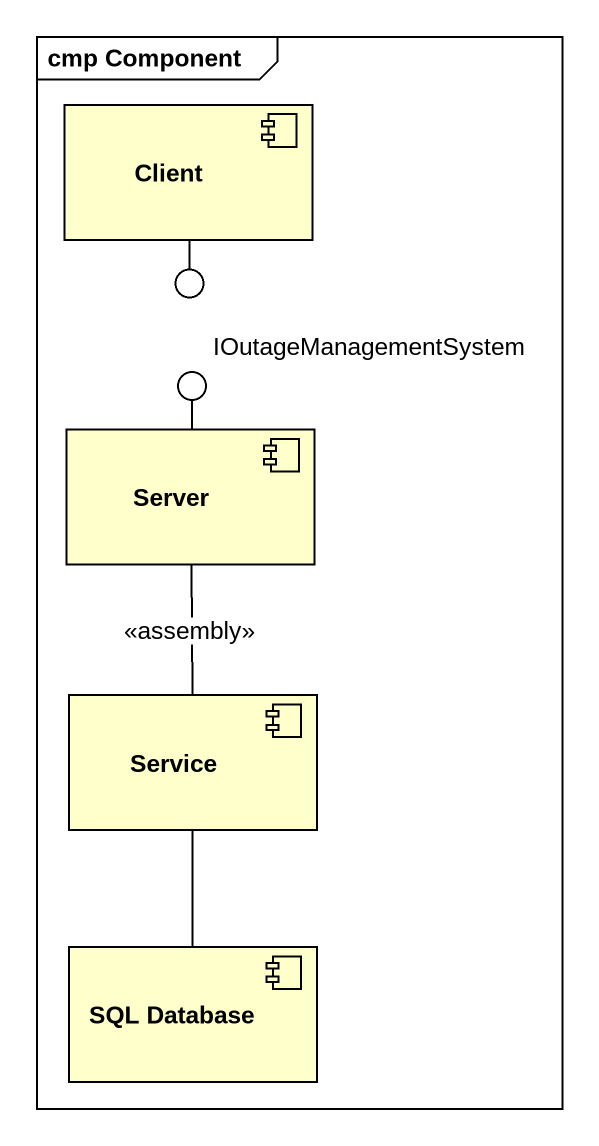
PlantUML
@startuml
mainframe cmp Component
component Client
() " " as lollipop1
() IOutageManagementSystem
component Server
component Service
component "SQL Database" as SQL_Database
Client -- lollipop1
Server -up- IOutageManagementSystem
Server -- Service : <<assembly>>
SQL_Database -up- Service
@enduml
